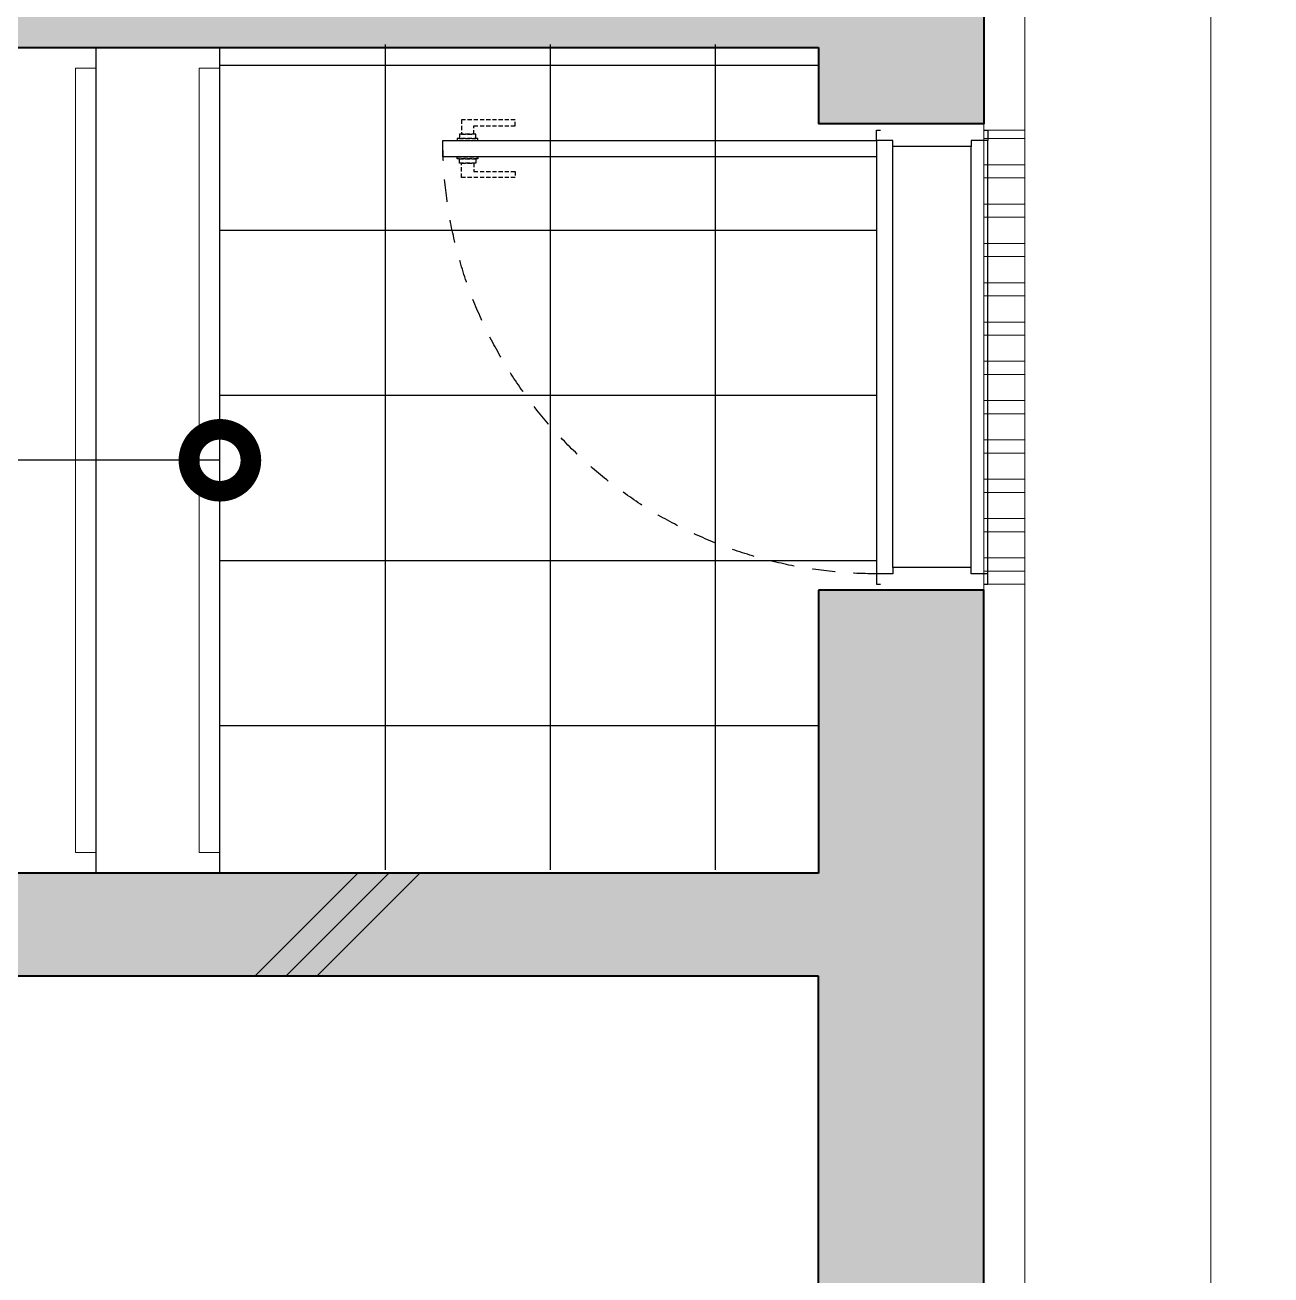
# Model space of a CAD drawing. Header units: millimetres. Extents: x 4003075 to 5615882, y 1445368 to 2591247.
# Drawn here: x 5374703 to 5377721, y 2454494 to 2457522 of the extents above; entities that cross this region are included whole.
import ezdxf

# ---------------------------------------------------------------- set-up
doc = ezdxf.new("R2010")
doc.units = ezdxf.units.MM
doc.linetypes.add('XR-평면도$0$DASHEDX2', pattern=[1.5, 1, -0.5])
doc.linetypes.add('XR-평면도$0$HID', pattern=[2, 1.1, -0.9])
for name, color, linetype, lineweight in [('XR-평면도$0$A-CNTL', 9, 'Continuous', 15), ('XR-평면도$0$A-CONC-LIN1', 9, 'Continuous', 40), ('XR-평면도$0$A-DWXM-DOOR', 9, 'Continuous', 25), ('XR-평면도$0$A-ELEV-LIN3', 9, 'Continuous', 18), ('XR-평면도$0$A-SSXM-STAIR', 9, 'Continuous', 25), ('XR-평면도$0$A-XXXX-HATC', 9, 'Continuous', 18), ('XR-평면도$0$A-XXXX-SYMB', 9, 'Continuous', 25)]:
    doc.layers.add(name, color=color, linetype=linetype, lineweight=lineweight)
doc.layers.add('XR-평면도$0$A-CONC-SOLD', color=9, linetype='Continuous')
doc.layers.add('XR-평면도$0$A-ELEV-PATT', color=9, linetype='Continuous')
pattern_1 = [(360, (5225904.45, 2635110.58), (2e-14, 95.25), []), (360, (5225936.2, 2635078.83), (2e-14, 95.25), [])]

# ---------------------------------------------------------------- blocks, each defined once
blk = doc.blocks.new('XR-평면도$0$중심선(210216)')
at = {"layer": 'XR-평면도$0$A-CNTL', "ltscale": 300}
blk.add_lwpolyline([(55000, 206000), (55000, -10000)], dxfattribs=at)
blk = doc.blocks.new('XR-평면도$0$도어_008')
at = {"layer": 'XR-평면도$0$A-DWXM-DOOR'}
blk.add_lwpolyline([(65, 0), (65, 1050), (25, 1050), (25, 0)], close=True, dxfattribs=at)
at = {"layer": 'XR-평면도$0$A-DWXM-DOOR', "color": 9, "linetype": 'XR-평면도$0$DASHEDX2', "ltscale": 10}
for points in [[(-25, 1005), (10, 1005), (10, 975), (-10, 975), (-10, 875), (-25, 875)], [(20, 1010), (20, 970), (10, 970), (10, 1010)], [(20, 965), (20, 1015), (25, 1015), (25, 965)], [(70, 965), (70, 1015), (65, 1015), (65, 965)], [(70, 1010), (70, 970), (80, 970), (80, 1010)], [(115, 1005), (80, 1005), (80, 975), (100, 975), (100, 875), (115, 875)]]:
    blk.add_lwpolyline(points, close=True, dxfattribs=at)
at = {"layer": 'XR-평면도$0$A-DWXM-DOOR', "color": 0}
for points in [[(0, -260), (0, -270), (25, -270), (25, -230), (40, -230), (40, -40), (25, -40), (25, 0), (0, 0), (0, -10)], [(1100, -260), (1100, -270), (1075, -270), (1075, -230), (1060, -230), (1060, -40), (1075, -40), (1075, 0), (1100, 0), (1100, -10)]]:
    blk.add_lwpolyline(points, dxfattribs=at)
at = {"layer": 'XR-평면도$0$A-DWXM-DOOR', "color": 9}
for points in [[(25, 0), (1075, 0)], [(1060, -40), (40, -40)], [(1060, -230), (40, -230)], [(1075, -270), (25, -270)]]:
    blk.add_lwpolyline(points, dxfattribs=at)
at = {"layer": 'XR-평면도$0$A-DWXM-DOOR', "color": 1, "linetype": 'XR-평면도$0$HID', "ltscale": 50}
blk.add_arc((25, 0), 1050, 0, 90, dxfattribs=at)
blk = doc.blocks.new('XR-평면도$0$CORE_03_06_B2F 3F에서8F (230330)')
at = {"layer": 'XR-평면도$0$A-CONC-SOLD'}
h = blk.add_hatch(dxfattribs=at)
h.set_pattern_fill('CONC', color=256, scale=100, angle=180)
h.set_pattern_definition([(225, (259193, 729020.6), (2121.32, -2121.32), []), (225, (259193, 728945.6), (2121.32, -2121.32), []), (225, (259193, 728870.6), (2121.32, -2121.32), [])])
h.paths.add_polyline_path([(0, 0), (10950, 0), (10950, 10700), (10550, 10700), (10550, 10000), (7300, 10000), (7300, 9550), (7550, 9550), (7550, 9750), (10550, 9750), (10550, 7250), (8850, 7250), (8850, 7000), (10550, 7000), (10550, 400), (7550, 400), (7550, 7000), (7750, 7000), (7750, 7250), (7550, 7250), (7550, 8450), (7300, 8450), (7300, 5550), (6850, 5550), (6850, 5300), (7300, 5300), (7300, 400), (3500, 400), (3500, 900), (3250, 900), (3250, 400), (400, 400), (400, 2700), (3250, 2700), (3250, 2200), (3500, 2200), (3500, 3500), (3250, 3500), (3250, 2950), (400, 2950), (400, 5300), (3250, 5300), (3250, 4700), (3500, 4700), (3500, 5300), (5750, 5300), (5750, 5550), (5300, 5550), (5300, 7900), (5050, 7900), (5050, 5550), (400, 5550), (400, 9100), (1300, 9100), (1300, 9350), (400, 9350), (400, 12000), (2400, 12000), (2400, 9350), (1915, 9350), (1915, 9100), (3550, 9100), (3550, 9350), (2650, 9350), (2650, 12000), (5050, 12000), (5050, 9350), (4150, 9350), (4150, 9100), (5300, 9100), (5300, 12000), (5750, 12000), (5750, 12400), (0, 12400)])
h.paths.add_polyline_path([(6850, 12000), (10550, 12000), (10550, 11800), (10950, 11800), (10950, 12400), (6850, 12400)], flags=17)
at = {"layer": 'XR-평면도$0$A-XXXX-HATC'}
h = blk.add_hatch(color=253, dxfattribs=at)
h.dxf.hatch_style = 1
h.paths.add_polyline_path([(0, 12400), (0, 0), (10950, 0), (10950, 10685), (10550, 10685), (10550, 10000), (7300, 10000), (7300, 9615), (7550, 9615), (7550, 9750), (10550, 9750), (10550, 7250), (8765, 7250), (8765, 7000), (10550, 7000), (10550, 400), (7550, 400), (7550, 7000), (7635, 7000), (7635, 7250), (7550, 7250), (7550, 8485), (7300, 8485), (7300, 5550), (6865, 5550), (6865, 5300), (7300, 5300), (7300, 400), (3500, 400), (3500, 900), (3250, 900), (3250, 400), (400, 400), (400, 2700), (3250, 2700), (3250, 2200), (3500, 2200), (3500, 3475), (3250, 3475), (3250, 2950), (400, 2950), (400, 5300), (3250, 5300), (3250, 4775), (3500, 4775), (3500, 5300), (5735, 5300), (5735, 5550), (400, 5550), (400, 9100), (1285, 9100), (1285, 9350), (400, 9350), (400, 12000), (2400, 12000), (2400, 9350), (1915, 9350), (1915, 9100), (4235, 9100), (4235, 9350), (2650, 9350), (2650, 12000), (5050, 12000), (5050, 9350), (4865, 9350), (4865, 9100), (5300, 9100), (5300, 12000), (5735, 12000), (5735, 12400)])
h.paths.add_polyline_path([(6865, 12000), (6865, 12400), (10950, 12400), (10950, 11815), (10550, 11815), (10550, 12000)])
at = {"layer": 'XR-평면도$0$A-CONC-LIN1'}
blk.add_line((10550, 10685), (10550, 10000), dxfattribs=at)
for points in [[(5735, 12400), (0, 12400), (0, 0), (10950, 0), (10950, 10685), (10550, 10685)], [(6865, 12000), (6865, 12400), (10950, 12400), (10950, 11815), (10550, 11815)], [(6865, 12000), (10550, 12000)], [(10550, 12000), (10550, 11815)], [(10550, 10000), (7300, 10000), (7300, 9615)], [(10550, 9750), (7550, 9750), (7550, 9615)], [(10550, 7250), (10550, 9750)]]:
    blk.add_lwpolyline(points, dxfattribs=at)
at = {"layer": 'XR-평면도$0$A-ELEV-LIN3'}
for points in [[(8800, 11950), (8750, 11950), (8750, 10050), (8800, 10050)], [(9100, 11950), (9050, 11950), (9050, 10050), (9100, 10050)]]:
    blk.add_lwpolyline(points, dxfattribs=at)
at = {"layer": 'XR-평면도$0$A-SSXM-STAIR'}
for p, q in [((8800, 10000), (8800, 12000)), ((9100, 10000), (9100, 12000))]:
    blk.add_line(p, q, dxfattribs=at)
at = {"layer": 'XR-평면도$0$A-XXXX-SYMB', "const_width": 150}
blk.add_lwpolyline([(9100, 10975, 1), (9100, 11025, 1)], format="xyb", close=True, dxfattribs=at)
at = {"layer": 'XR-평면도$0$A-XXXX-SYMB'}
blk.add_lwpolyline([(9100, 11000), (7600, 11000)], dxfattribs=at)
at = {"xscale": -1, "rotation": 89.99999999999997}
blk.add_blockref('XR-평면도$0$도어_008', (10690, 11800), dxfattribs=at)

msp = doc.modelspace()

# ---------------------------------------------------------------- hatches: boundary and pattern name
at = {"layer": 'XR-평면도$0$A-ELEV-LIN3'}
h = msp.add_hatch(dxfattribs=at)
h.set_pattern_fill('ANSI32', color=256, scale=10, angle=-45)
h.set_pattern_definition([(360, (5225904.45, 2635110.58), (2e-14, 95.25), []), (360, (5225936.2, 2635078.83), (2e-14, 95.25), [])])
h.paths.add_polyline_path([(5377025, 2456167.6), (5377125, 2456167.6), (5377125, 2457267.6), (5377025, 2457267.6)])
h = msp.add_hatch(dxfattribs=at)
h.set_pattern_fill('ANSI32', color=256, scale=10, angle=-45)
h.set_pattern_definition(pattern_1)
h.paths.add_polyline_path([(5377025, 2456167.6), (5377125, 2456167.6), (5377125, 2457267.6), (5377025, 2457267.6)])
h = msp.add_hatch(dxfattribs=at)
h.set_pattern_fill('ANSI32', color=256, scale=10, angle=-45)
h.set_pattern_definition(pattern_1)
h.paths.add_polyline_path([(5377025, 2456167.6), (5377125, 2456167.6), (5377125, 2457267.6), (5377025, 2457267.6)])

# ---------------------------------------------------------------- linework, layer by layer
for points in [[(5363175, 2444567.6), (5364575, 2444567.6), (5364575, 2445467.6), (5377025, 2445467.6), (5377025, 2444867.6), (5378125, 2444867.6), (5378125, 2446367.6), (5377025, 2446367.6), (5377025, 2457867.6), (5433125, 2457867.6), (5433125, 2446367.6), (5432025, 2446367.6), (5432025, 2444867.6), (5433125, 2444867.6), (5433125, 2445467.6), (5443025, 2445467.6), (5443025, 2444867.6), (5444125, 2444867.6), (5444125, 2446367.6), (5443025, 2446367.6), (5443025, 2457867.6), (5483675, 2457867.6)], [(5363175, 2445967.6), (5363175, 2444567.6), (5364575, 2444567.6), (5364575, 2445467.6), (5377025, 2445467.6), (5377025, 2444867.6), (5378125, 2444867.6), (5378125, 2446367.6), (5377025, 2446367.6), (5377025, 2457867.6), (5433125, 2457867.6), (5433125, 2446367.6), (5432025, 2446367.6), (5432025, 2444867.6), (5433125, 2444867.6), (5433125, 2445467.6), (5443025, 2445467.6), (5443025, 2444867.6), (5444125, 2444867.6), (5444125, 2446367.6), (5443025, 2446367.6), (5443025, 2457867.6), (5483675, 2457867.6)], [(5363175, 2445967.6), (5363175, 2444567.6), (5364575, 2444567.6), (5364575, 2445467.6), (5377025, 2445467.6), (5377025, 2444867.6), (5378125, 2444867.6), (5378125, 2446367.6), (5377025, 2446367.6), (5377025, 2457867.6), (5433125, 2457867.6), (5433125, 2446367.6), (5432025, 2446367.6), (5432025, 2444867.6), (5433125, 2444867.6), (5433125, 2445467.6), (5443025, 2445467.6), (5443025, 2444867.6), (5444125, 2444867.6), (5444125, 2446367.6), (5443025, 2446367.6), (5443025, 2457867.6), (5483675, 2457867.6)], [(5363075, 2444467.6), (5364675, 2444467.6), (5364675, 2445367.6), (5376925, 2445367.6), (5376925, 2444767.6), (5378225, 2444767.6), (5378225, 2446467.6), (5377125, 2446467.6), (5377125, 2457767.6), (5433025, 2457767.6), (5433025, 2446467.6), (5431925, 2446467.6), (5431925, 2444767.6), (5433225, 2444767.6), (5433225, 2445367.6), (5442925, 2445367.6), (5442925, 2444767.6), (5444225, 2444767.6), (5444225, 2446467.6), (5443125, 2446467.6), (5443125, 2457767.6), (5483575, 2457767.6)], [(5363075, 2444467.6), (5364675, 2444467.6), (5364675, 2445367.6), (5376925, 2445367.6), (5376925, 2444767.6), (5378225, 2444767.6), (5378225, 2446467.6), (5377125, 2446467.6), (5377125, 2457767.6), (5433025, 2457767.6), (5433025, 2446467.6), (5431925, 2446467.6), (5431925, 2444767.6), (5433225, 2444767.6), (5433225, 2445367.6), (5442925, 2445367.6), (5442925, 2444767.6), (5444225, 2444767.6), (5444225, 2446467.6), (5443125, 2446467.6), (5443125, 2457767.6), (5483575, 2457767.6)], [(5363075, 2444467.6), (5364675, 2444467.6), (5364675, 2445367.6), (5376925, 2445367.6), (5376925, 2444767.6), (5378225, 2444767.6), (5378225, 2446467.6), (5377125, 2446467.6), (5377125, 2457767.6), (5433025, 2457767.6), (5433025, 2446467.6), (5431925, 2446467.6), (5431925, 2444767.6), (5433225, 2444767.6), (5433225, 2445367.6), (5442925, 2445367.6), (5442925, 2444767.6), (5444225, 2444767.6), (5444225, 2446467.6), (5443125, 2446467.6), (5443125, 2457767.6), (5483575, 2457767.6)], [(5377125, 2457267.6), (5377025, 2457267.6)], [(5377125, 2457267.6), (5377025, 2457267.6)], [(5377125, 2457267.6), (5377025, 2457267.6)], [(5377125, 2456167.6), (5377025, 2456167.6)], [(5377125, 2456167.6), (5377025, 2456167.6)], [(5377125, 2456167.6), (5377025, 2456167.6)]]:
    msp.add_lwpolyline(points, dxfattribs=at)
at = {"layer": 'XR-평면도$0$A-ELEV-PATT'}
for p, q in [((5375575, 2457475.2), (5375575, 2455475.2)), ((5375575, 2457475.2), (5375575, 2455475.2)), ((5375575, 2457475.2), (5375575, 2455475.2)), ((5375975, 2457475.2), (5375975, 2455475.2)), ((5375975, 2457475.2), (5375975, 2455475.2)), ((5375975, 2457475.2), (5375975, 2455475.2)), ((5376375, 2457475.2), (5376375, 2455475.2)), ((5376375, 2457475.2), (5376375, 2455475.2)), ((5376375, 2457475.2), (5376375, 2455475.2)), ((5375175, 2457425.2), (5376625, 2457425.2)), ((5375175, 2457425.2), (5376625, 2457425.2)), ((5375175, 2457425.2), (5376625, 2457425.2)), ((5375175, 2457025.2), (5376765, 2457025.2)), ((5375175, 2457025.2), (5376765, 2457025.2)), ((5375175, 2457025.2), (5376765, 2457025.2)), ((5375175, 2456625.2), (5376765, 2456625.2)), ((5375175, 2456625.2), (5376765, 2456625.2)), ((5375175, 2456625.2), (5376765, 2456625.2)), ((5375175, 2456225.2), (5376765, 2456225.2)), ((5375175, 2456225.2), (5376765, 2456225.2)), ((5375175, 2456225.2), (5376765, 2456225.2)), ((5375175, 2455825.2), (5376625, 2455825.2)), ((5375175, 2455825.2), (5376625, 2455825.2)), ((5375175, 2455825.2), (5376625, 2455825.2))]:
    msp.add_line(p, q, dxfattribs=at)

# ---------------------------------------------------------------- block references
msp.add_blockref('XR-평면도$0$CORE_03_06_B2F 3F에서8F (230330)', (5366075, 2445467.6))
msp.add_blockref('XR-평면도$0$CORE_03_06_B2F 3F에서8F (230330)', (5366075, 2445467.6))
msp.add_blockref('XR-평면도$0$CORE_03_06_B2F 3F에서8F (230330)', (5366075, 2445467.6))
at = {"layer": 'XR-평면도$0$A-CNTL'}
msp.add_blockref('XR-평면도$0$중심선(210216)', (5322575, 2339367.6), dxfattribs=at)

doc.saveas('drawing.dxf')
